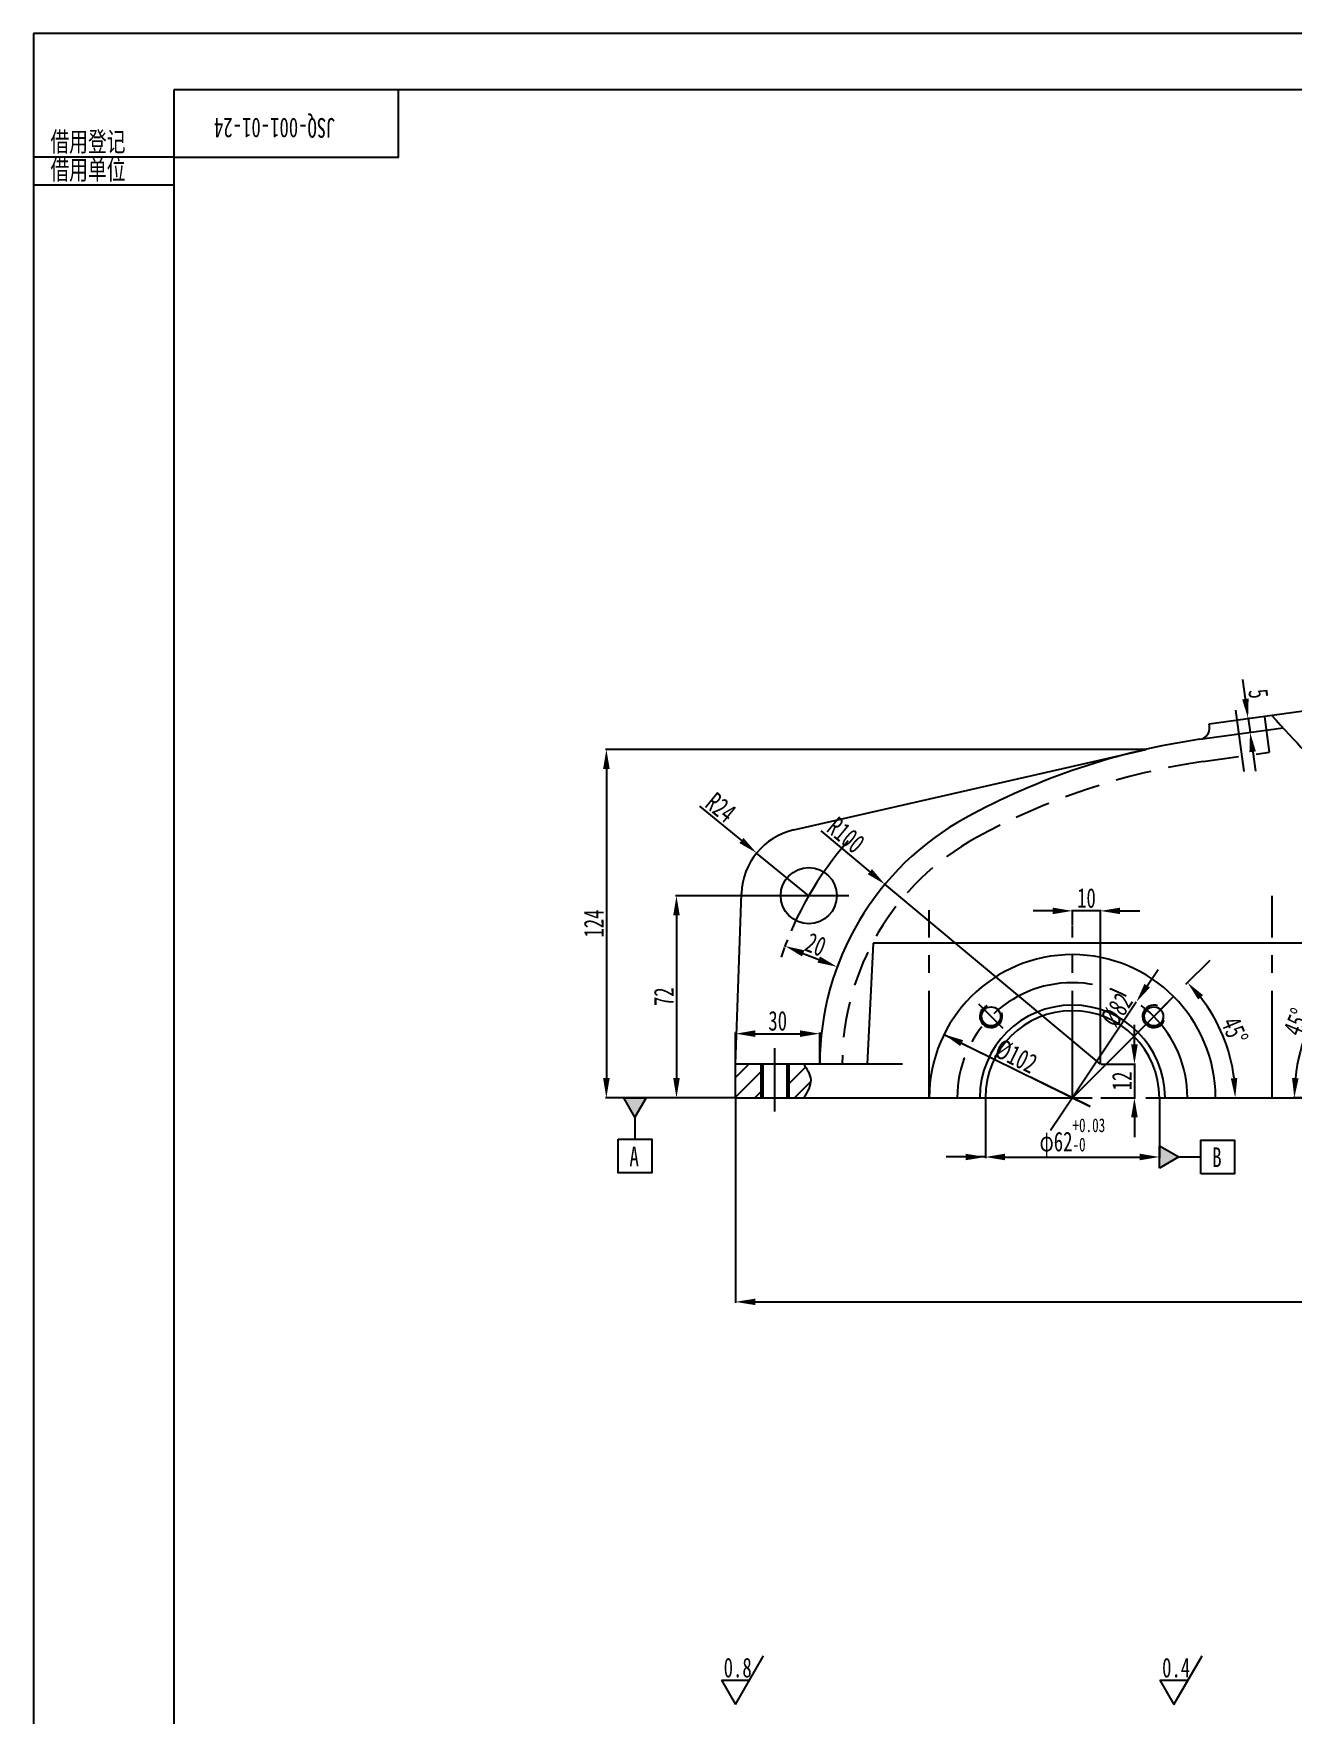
# Model space of a CAD drawing. Header units: inches. Extents: x 0 to 841, y 0 to 594.
# Drawn here: x 0.2 to 224.4, y 294.6 to 594 of the extents above; entities that cross this region are included whole.
import ezdxf

# ---------------------------------------------------------------- set-up
doc = ezdxf.new("R2010")
doc.units = ezdxf.units.IN
doc.header["$MEASUREMENT"] = 0
doc.linetypes.add('CENTER2', pattern=[28.575, 19.05, -3.175, 3.175, -3.175])
doc.linetypes.add('DASHED2', pattern=[9.525, 6.35, -3.175])
for name, color, linetype in [('中心线', 10, 'CENTER2'), ('剖面层', 4, 'Continuous'), ('文字层', 7, 'Continuous'), ('标注层', 7, 'Continuous'), ('粗实线', 5, 'Continuous'), ('细实线', 7, 'Continuous'), ('虚线', 220, 'DASHED2')]:
    doc.layers.add(name, color=color, linetype=linetype)
doc.styles.add('仿宋3.5', font='simfang.ttf', dxfattribs={"width": 0.7, "height": 3.5})
doc.dimstyles.new('Scale_1_2', dxfattribs={"dimtxt": 3.5, "dimasz": 3.5, "dimexe": 0.18, "dimexo": 0.0625, "dimgap": 0.5, "dimtad": 1, "dimdec": 0, "dimlfac": 2, "dimzin": 0, "dimdsep": 46, "dimtxsty": '仿宋3.5', "dimcen": 0.09, "dimadec": 0, "dimazin": 0, "dimtfac": 1, "dimtdec": 0, "dimtix": 1, "dimtmove": 2, "dimatfit": 3, "dimfxl": 1, "dimtolj": 1, "dimarcsym": 0})
doc.dimstyles.new('Scale_1_2_φ', dxfattribs={"dimtxt": 3.5, "dimasz": 3.5, "dimexe": 0.18, "dimexo": 0.0625, "dimgap": 0.5, "dimtad": 1, "dimtoh": 1, "dimdec": 3, "dimlfac": 2, "dimdsep": 46, "dimtxsty": '仿宋3.5', "dimcen": 0.09, "dimadec": 0, "dimazin": 2, "dimtp": 0.089, "dimtfac": 0.7, "dimtdec": 3, "dimtmove": 2, "dimatfit": 3, "dimfxl": 1, "dimarcsym": 0})

# ---------------------------------------------------------------- blocks, each defined once
blk = doc.blocks.new('*D1')
at = {"layer": 'Defpoints', "color": 0, "transparency": 16777216}
for p in [(131.13, 440.45), (114.7, 404.45), (125.23, 404.45)]:
    blk.add_point(p, dxfattribs=at)
at = {"layer": '标注层', "color": 0, "lineweight": -2, "transparency": 16777216}
for p, q in [((131.07, 440.45), (114.52, 440.45)), ((114.7, 436.95), (114.7, 407.95)), ((125.17, 404.45), (114.52, 404.45))]:
    blk.add_line(p, q, dxfattribs=at)
at = {"layer": '标注层', "color": 0, "transparency": 16777216}
for points in [[(114.12, 436.95), (115.28, 436.95), (114.7, 440.45)], [(114.12, 407.95), (115.28, 407.95), (114.7, 404.45)]]:
    blk.add_solid(points, dxfattribs=at)
at = {"layer": '标注层', "color": 0, "transparency": 16777216, "insert": (112.43, 422.45), "char_height": 3.5, "attachment_point": 5, "rotation": 90, "style": '仿宋3.5'}
blk.add_mtext('\\A1;72', dxfattribs=at)
blk = doc.blocks.new('*D2')
at = {"layer": 'Defpoints', "color": 0, "transparency": 16777216}
for p in [(198.35, 466.51), (102.21, 404.45), (125.23, 404.45)]:
    blk.add_point(p, dxfattribs=at)
at = {"layer": '标注层', "color": 0, "lineweight": -2, "transparency": 16777216}
for p, q in [((198.29, 466.51), (102.03, 466.51)), ((102.21, 463.01), (102.21, 407.95)), ((125.17, 404.45), (102.03, 404.45))]:
    blk.add_line(p, q, dxfattribs=at)
at = {"layer": '标注层', "color": 0, "transparency": 16777216}
for points in [[(101.63, 463.01), (102.8, 463.01), (102.21, 466.51)], [(101.63, 407.95), (102.8, 407.95), (102.21, 404.45)]]:
    blk.add_solid(points, dxfattribs=at)
at = {"layer": '标注层', "color": 0, "transparency": 16777216, "insert": (99.96, 435.48), "char_height": 3.5, "attachment_point": 5, "rotation": 90, "style": '仿宋3.5'}
blk.add_mtext('\\A1;124', dxfattribs=at)
blk = doc.blocks.new('*D3')
at = {"layer": 'Defpoints', "color": 0, "transparency": 16777216}
for p in [(128.98, 448.05), (138.27, 440.45)]:
    blk.add_point(p, dxfattribs=at)
at = {"layer": '标注层', "color": 0, "lineweight": -2, "transparency": 16777216}
for p, q in [((118.81, 456.37), (126.27, 450.27)), ((138.27, 440.45), (128.98, 448.05))]:
    blk.add_line(p, q, dxfattribs=at)
at = {"layer": '标注层', "color": 0, "transparency": 16777216}
blk.add_solid([(126.64, 450.72), (125.9, 449.82), (128.98, 448.05)], dxfattribs=at)
at = {"layer": '标注层', "color": 0, "transparency": 16777216, "insert": (122.61, 456.17), "char_height": 3.5, "attachment_point": 5, "rotation": 320.7179, "style": '仿宋3.5'}
blk.add_mtext('\\A1;R24', dxfattribs=at)
blk = doc.blocks.new('*D5')
at = {"layer": 'Defpoints', "color": 0, "transparency": 16777216}
for p in [(134.47, 432.62), (143.77, 428.92), (143.31, 427.78)]:
    blk.add_point(p, dxfattribs=at)
at = {"layer": '标注层', "color": 0, "lineweight": -2, "transparency": 16777216}
for p, q in [((134.45, 432.56), (133.95, 431.31)), ((137.27, 430.18), (140.06, 429.07)), ((143.74, 428.86), (143.25, 427.61))]:
    blk.add_line(p, q, dxfattribs=at)
at = {"layer": '标注层', "color": 0, "transparency": 16777216}
for points in [[(137.49, 430.72), (137.06, 429.64), (134.02, 431.48)], [(140.27, 429.62), (139.84, 428.53), (143.31, 427.78)]]:
    blk.add_solid(points, dxfattribs=at)
at = {"layer": '标注层', "color": 0, "transparency": 16777216, "insert": (139.5, 431.74), "char_height": 3.5, "attachment_point": 5, "rotation": 338.3231, "style": '仿宋3.5'}
blk.add_mtext('\\A1;20', dxfattribs=at)
blk = doc.blocks.new('*D6')
at = {"layer": 'Defpoints', "color": 0, "transparency": 16777216}
for p in [(151.83, 442.48), (190.23, 410.45)]:
    blk.add_point(p, dxfattribs=at)
at = {"layer": '标注层', "color": 0, "lineweight": -2, "transparency": 16777216}
for p, q in [((140.41, 452), (149.14, 444.72)), ((190.23, 410.45), (151.83, 442.48))]:
    blk.add_line(p, q, dxfattribs=at)
at = {"layer": '标注层', "color": 0, "transparency": 16777216}
blk.add_solid([(149.52, 445.17), (148.77, 444.27), (151.83, 442.48)], dxfattribs=at)
at = {"layer": '标注层', "color": 0, "transparency": 16777216, "insert": (144.89, 451.23), "char_height": 3.5, "attachment_point": 5, "rotation": 320.1716, "style": '仿宋3.5'}
blk.add_mtext('\\A1;R100', dxfattribs=at)
blk = doc.blocks.new('*D7')
at = {"layer": 'Defpoints', "color": 0, "transparency": 16777216}
for p in [(216.75, 472.06), (216.87, 469.55), (217.1, 469.58)]:
    blk.add_point(p, dxfattribs=at)
at = {"layer": '标注层', "color": 0, "lineweight": -2, "transparency": 16777216}
for p, q in [((216.05, 475.5), (215.57, 478.96)), ((216.69, 472.05), (216.35, 472)), ((216.52, 472.03), (216.87, 469.55)), ((217.03, 469.57), (216.69, 469.52)), ((217.35, 466.08), (217.82, 462.61))]:
    blk.add_line(p, q, dxfattribs=at)
at = {"layer": '标注层', "color": 0, "transparency": 16777216}
for points in [[(216.62, 475.58), (215.47, 475.42), (216.52, 472.03)], [(217.92, 466.16), (216.77, 466), (216.87, 469.55)]]:
    blk.add_solid(points, dxfattribs=at)
at = {"layer": '标注层', "color": 0, "transparency": 16777216, "insert": (218.37, 476.42), "char_height": 3.5, "attachment_point": 5, "rotation": 277.8601, "style": '仿宋3.5'}
blk.add_mtext('\\A1;5', dxfattribs=at)
blk = doc.blocks.new('*D11')
at = {"layer": 'Defpoints', "color": 0, "transparency": 16777216}
for p in [(169.73, 404.45), (200.73, 404.45), (200.73, 393.9)]:
    blk.add_point(p, dxfattribs=at)
at = {"layer": '标注层', "color": 0, "lineweight": -2, "transparency": 16777216}
for p, q in [((169.73, 404.39), (169.73, 393.72)), ((200.73, 404.39), (200.73, 393.72)), ((173.23, 393.9), (197.23, 393.9))]:
    blk.add_line(p, q, dxfattribs=at)
at = {"layer": '标注层', "color": 0, "transparency": 16777216}
for points in [[(173.23, 394.49), (173.23, 393.32), (169.73, 393.9)], [(197.23, 394.49), (197.23, 393.32), (200.73, 393.9)]]:
    blk.add_solid(points, dxfattribs=at)
at = {"layer": '标注层', "color": 0, "transparency": 16777216, "insert": (185.23, 397.37), "char_height": 3.5, "attachment_point": 5, "style": '仿宋3.5'}
blk.add_mtext('φ62{\\H2.45;\\S+0.03^ -0;}', dxfattribs=at)
blk = doc.blocks.new('*D17')
at = {"layer": 'Defpoints', "color": 0, "transparency": 16777216}
for p in [(140.23, 415.87), (125.23, 410.45), (140.23, 410.45)]:
    blk.add_point(p, dxfattribs=at)
at = {"layer": '标注层', "color": 0, "lineweight": -2, "transparency": 16777216}
for p, q in [((125.23, 410.52), (125.23, 416.05)), ((128.73, 415.87), (136.73, 415.87)), ((140.23, 410.52), (140.23, 416.05))]:
    blk.add_line(p, q, dxfattribs=at)
at = {"layer": '标注层', "color": 0, "transparency": 16777216}
for points in [[(128.73, 416.46), (128.73, 415.29), (125.23, 415.87)], [(136.73, 416.46), (136.73, 415.29), (140.23, 415.87)]]:
    blk.add_solid(points, dxfattribs=at)
at = {"layer": '标注层', "color": 0, "transparency": 16777216, "insert": (132.73, 418.14), "char_height": 3.5, "attachment_point": 5, "style": '仿宋3.5'}
blk.add_mtext('\\A1;30', dxfattribs=at)
blk = doc.blocks.new('*D18')
at = {"layer": 'Defpoints', "color": 0, "transparency": 16777216}
for p in [(125.23, 404.45), (447.73, 404.45), (447.73, 368.1)]:
    blk.add_point(p, dxfattribs=at)
at = {"layer": '标注层', "color": 0, "lineweight": -2, "transparency": 16777216}
for p, q in [((125.23, 404.39), (125.23, 367.92)), ((447.73, 404.39), (447.73, 367.92)), ((128.73, 368.1), (444.23, 368.1))]:
    blk.add_line(p, q, dxfattribs=at)
at = {"layer": '标注层', "color": 0, "transparency": 16777216}
for points in [[(128.73, 368.68), (128.73, 367.52), (125.23, 368.1)], [(444.23, 368.68), (444.23, 367.52), (447.73, 368.1)]]:
    blk.add_solid(points, dxfattribs=at)
at = {"layer": '标注层', "color": 0, "transparency": 16777216, "insert": (286.48, 370.37), "char_height": 3.5, "attachment_point": 5, "style": '仿宋3.5'}
blk.add_mtext('\\A1;645', dxfattribs=at)
blk = doc.blocks.new('*D30')
at = {"layer": 'Defpoints', "color": 0, "transparency": 16777216}
for p in [(196.61, 421.5), (183.27, 401.53), (183.27, 401.53)]:
    blk.add_point(p, dxfattribs=at)
at = {"layer": '标注层', "color": 0, "lineweight": -2, "transparency": 16777216}
for p, q in [((198.56, 424.41), (200.5, 427.32)), ((196.61, 421.5), (183.27, 401.53)), ((183.27, 401.53), (181.33, 398.62))]:
    blk.add_line(p, q, dxfattribs=at)
at = {"layer": '标注层', "color": 0, "transparency": 16777216}
blk.add_solid([(198.07, 424.74), (199.04, 424.09), (196.61, 421.5)], dxfattribs=at)
at = {"layer": '标注层', "color": 0, "transparency": 16777216, "insert": (193.16, 420.09), "char_height": 3.5, "attachment_point": 5, "rotation": 56.2698, "style": '仿宋3.5'}
blk.add_mtext('%%C82', dxfattribs=at)
blk = doc.blocks.new('_None')
blk = doc.blocks.new('*D31')
at = {"layer": 'Defpoints', "color": 0, "transparency": 16777216}
for p in [(162.36, 415.74), (188.39, 402.9), (188.39, 402.9)]:
    blk.add_point(p, dxfattribs=at)
at = {"layer": '标注层', "color": 0, "lineweight": -2, "transparency": 16777216}
for p, q in [((165.5, 414.19), (170.6, 411.67)), ((188.39, 402.9), (177.86, 408.09))]:
    blk.add_line(p, q, dxfattribs=at)
at = {"layer": '标注层', "color": 0, "transparency": 16777216}
blk.add_solid([(165.76, 414.71), (165.24, 413.67), (162.36, 415.74)], dxfattribs=at)
at = {"layer": '标注层', "color": 0, "transparency": 16777216, "insert": (175.18, 411.81), "char_height": 3.5, "attachment_point": 5, "rotation": 333.7328, "style": '仿宋3.5'}
blk.add_mtext('%%c102', dxfattribs=at)
blk = doc.blocks.new('*D60')
at = {"layer": 'Defpoints', "color": 0, "transparency": 16777216}
for p in [(209.75, 428.97), (213.25, 411.96), (169.73, 404.45), (185.23, 404.45), (200.73, 404.45)]:
    blk.add_point(p, dxfattribs=at)
at = {"layer": '标注层', "color": 0, "lineweight": -2, "transparency": 16777216}
blk.add_line((200.79, 404.45), (214.42, 404.45), dxfattribs=at)
blk.add_arc((185.23, 404.45), 29.01, 6.9164, 38.0836, dxfattribs=at)
at = {"layer": '标注层', "color": 0, "transparency": 16777216}
for points in [[(207.63, 421.96), (208.5, 422.74), (205.74, 424.97)], [(214.61, 407.98), (213.45, 407.91), (214.24, 404.45)]]:
    blk.add_solid(points, dxfattribs=at)
at = {"layer": '标注层', "color": 0, "transparency": 16777216, "insert": (214.13, 416.42), "char_height": 3.5, "attachment_point": 5, "rotation": 292.5, "style": '仿宋3.5'}
blk.add_mtext('\\A1;45°', dxfattribs=at)
blk = doc.blocks.new('*D61')
at = {"layer": 'Defpoints', "color": 0, "transparency": 16777216}
for p in [(239.42, 422.76), (229.18, 420.94), (239.73, 404.45), (257.73, 404.45), (275.73, 404.45)]:
    blk.add_point(p, dxfattribs=at)
at = {"layer": '标注层', "color": 0, "lineweight": -2, "transparency": 16777216}
for p, q in [((239.38, 422.81), (234.29, 427.89)), ((239.67, 404.45), (224.58, 404.45))]:
    blk.add_line(p, q, dxfattribs=at)
blk.add_arc((257.73, 404.45), 32.97, 141.0856, 173.9144, dxfattribs=at)
at = {"layer": '标注层', "color": 0, "transparency": 16777216}
for points in [[(231.64, 425.55), (232.51, 424.77), (234.42, 427.77)], [(225.53, 407.92), (224.36, 407.98), (224.76, 404.45)]]:
    blk.add_solid(points, dxfattribs=at)
at = {"layer": '标注层', "color": 0, "transparency": 16777216, "insert": (225.17, 417.94), "char_height": 3.5, "attachment_point": 5, "rotation": 67.5, "style": '仿宋3.5'}
blk.add_mtext('\\A1;45°', dxfattribs=at)
blk = doc.blocks.new('*D63')
at = {"layer": 'Defpoints', "color": 0, "transparency": 16777216}
for p in [(185.23, 437.74), (185.23, 435.04), (190.23, 410.45)]:
    blk.add_point(p, dxfattribs=at)
at = {"layer": '标注层', "color": 0, "lineweight": -2, "transparency": 16777216}
for p, q in [((181.73, 437.74), (178.23, 437.74)), ((185.23, 435.11), (185.23, 437.92)), ((190.23, 437.74), (185.23, 437.74)), ((190.23, 410.52), (190.23, 437.92)), ((193.73, 437.74), (197.23, 437.74))]:
    blk.add_line(p, q, dxfattribs=at)
at = {"layer": '标注层', "color": 0, "transparency": 16777216}
for points in [[(181.73, 438.32), (181.73, 437.16), (185.23, 437.74)], [(193.73, 438.32), (193.73, 437.16), (190.23, 437.74)]]:
    blk.add_solid(points, dxfattribs=at)
at = {"layer": '标注层', "color": 0, "transparency": 16777216, "insert": (187.73, 440.01), "char_height": 3.5, "attachment_point": 5, "style": '仿宋3.5'}
blk.add_mtext('\\A1;10', dxfattribs=at)
blk = doc.blocks.new('*D64')
at = {"layer": 'Defpoints', "color": 0, "transparency": 16777216}
for p in [(190.23, 410.45), (190.23, 404.45), (196.28, 404.45)]:
    blk.add_point(p, dxfattribs=at)
at = {"layer": '标注层', "color": 0, "lineweight": -2, "transparency": 16777216}
for p, q in [((196.28, 413.95), (196.28, 417.45)), ((190.29, 410.45), (196.46, 410.45)), ((196.28, 410.45), (196.28, 404.45)), ((190.29, 404.45), (196.46, 404.45)), ((196.28, 400.95), (196.28, 397.45))]:
    blk.add_line(p, q, dxfattribs=at)
at = {"layer": '标注层', "color": 0, "transparency": 16777216}
for points in [[(195.69, 413.95), (196.86, 413.95), (196.28, 410.45)], [(195.69, 400.95), (196.86, 400.95), (196.28, 404.45)]]:
    blk.add_solid(points, dxfattribs=at)
at = {"layer": '标注层', "color": 0, "transparency": 16777216, "insert": (194.03, 407.45), "char_height": 3.5, "attachment_point": 5, "rotation": 90, "style": '仿宋3.5'}
blk.add_mtext('\\A1;12', dxfattribs=at)

msp = doc.modelspace()

# ---------------------------------------------------------------- hatches: boundary and pattern name
at = {"layer": '剖面层'}
h = msp.add_hatch(dxfattribs=at)
h.set_pattern_fill('ANSI31', color=256, scale=20)
h.paths.add_polyline_path([(129.72946, 410.45384), (125.22946, 410.45384), (125.22946, 404.45384), (129.72946, 404.45384)])
h.paths.add_polyline_path([(130.10446, 410.45384), (129.72946, 410.45384), (129.72946, 404.45384), (130.10446, 404.45384)])
h.paths.add_polyline_path([(134.72946, 410.45384), (134.35446, 410.45384), (134.35446, 404.45384), (134.72946, 404.45384)])
edge = h.paths.add_edge_path()
edge.add_spline(control_points=[(137.36363, 404.45384), (138.01162, 405.525), (139.23883, 407.55368), (137.96491, 409.52391), (137.36363, 410.45384)], knot_values=[0, 0, 0, 0, 3.431642552, 6.499186233, 6.499186233, 6.499186233, 6.499186233], degree=3, periodic=0)
edge.add_line((137.36363, 410.45384), (134.72946, 410.45384))
edge.add_line((134.72946, 410.45384), (134.72946, 404.45384))
edge.add_line((134.72946, 404.45384), (137.36363, 404.45384))
h.paths.add_polyline_path([(339.46327, 482.43201, -0.034313288), (350.22946, 483.17173), (350.22946, 487.17173, 0.034296462), (338.92171, 486.39519), (320.86209, 483.90299, -0.414213562), (318.60746, 485.61081), (318.53908, 486.1063), (313.58602, 485.42279), (314.47503, 478.9826)])
h.paths.add_polyline_path([(313.58602, 485.42279), (308.63296, 484.73928), (309.52173, 478.29884), (314.47503, 478.9826)])
h.paths.add_polyline_path([(350.22946, 487.17173), (350.22946, 483.17173, -0.414213562), (428.94736, 404.45384), (437.97946, 404.45384), (437.97946, 409.95384), (435.22946, 409.95384), (435.22946, 410.45384), (434.56879, 410.45384, -0.38677765), (432.57773, 412.26498, 0.38677765)])
edge = h.paths.add_edge_path(flags=17)
edge.add_spline(control_points=[(397.97773, 410.45384), (397.83064, 411.24236), (396.75029, 414.17316), (396.38172, 421.14712), (400.79982, 427.0149), (398.98279, 430.53008), (398.47946, 431.50379)], knot_values=[0, 0, 0, 0, 5.403763037, 21.688429617, 38.08399628, 44.365670284, 44.365670284, 44.365670284, 44.365670284], degree=3, periodic=0)
edge.add_line((398.47946, 431.50379), (394.60446, 431.50379))
edge.add_line((394.60446, 431.50379), (394.60446, 404.45384))
edge.add_line((394.60446, 404.45384), (397.48719, 404.45384))
edge.add_spline(control_points=[(397.48719, 404.45384), (398.01932, 406.59424), (398.30996, 408.67278), (397.97773, 410.45384)], knot_values=[44.365670284, 44.365670284, 44.365670284, 44.365670284, 56.571233546, 56.571233546, 56.571233546, 56.571233546], degree=3, periodic=0)
edge = h.paths.add_edge_path(flags=17)
edge.add_line((385.85446, 431.50379), (381.97946, 431.50379))
edge.add_line((381.97946, 431.50379), (381.97946, 432.00379))
edge.add_line((381.97946, 432.00379), (381.19365, 432.00379))
edge.add_spline(control_points=[(381.19365, 432.00379), (380.94018, 431.53424), (380.71437, 431.05645), (380.53035, 430.56621)], knot_values=[6.251690243, 6.251690243, 6.251690243, 6.251690243, 9.44891892, 9.44891892, 9.44891892, 9.44891892], degree=3, periodic=0)
edge.add_spline(control_points=[(380.53035, 430.56621), (380.43139, 430.30257), (379.82271, 428.43006), (379.92618, 426.10895), (380.07953, 424.13722), (380.09863, 423.90445)], knot_values=[9.44891892, 9.44891892, 9.44891892, 9.44891892, 11.168376247, 21.496395386, 22.883348348, 22.883348348, 22.883348348, 22.883348348], degree=3, periodic=0)
edge.add_spline(control_points=[(380.09863, 423.90445), (380.10691, 423.80353), (380.11537, 423.70274), (380.12402, 423.60207)], knot_values=[22.883348348, 22.883348348, 22.883348348, 22.883348348, 23.484638473, 23.484638473, 23.484638473, 23.484638473], degree=3, periodic=0)
edge.add_spline(control_points=[(380.12402, 423.60207), (380.15617, 423.22764), (380.19087, 422.85485), (380.22838, 422.4834)], knot_values=[23.484638473, 23.484638473, 23.484638473, 23.484638473, 25.720990235, 25.720990235, 25.720990235, 25.720990235], degree=3, periodic=0)
edge.add_spline(control_points=[(380.22838, 422.4834), (380.25094, 422.26), (380.27452, 422.03709), (380.29918, 421.8146)], knot_values=[25.720990235, 25.720990235, 25.720990235, 25.720990235, 27.065945022, 27.065945022, 27.065945022, 27.065945022], degree=3, periodic=0)
edge.add_spline(control_points=[(380.29918, 421.8146), (380.35704, 421.29256), (380.42084, 420.77283), (380.49136, 420.25454)], knot_values=[27.065945022, 27.065945022, 27.065945022, 27.065945022, 30.221603222, 30.221603222, 30.221603222, 30.221603222], degree=3, periodic=0)
edge.add_spline(control_points=[(380.49136, 420.25454), (380.56329, 419.72578), (381.07865, 416.28297), (382.38384, 411.02499), (383.49437, 406.2935), (383.92026, 404.45384)], knot_values=[30.221603222, 30.221603222, 30.221603222, 30.221603222, 33.441062389, 51.243773265, 62.572140717, 62.572140717, 62.572140717, 62.572140717], degree=3, periodic=0)
edge.add_line((383.92026, 404.45384), (385.85446, 404.45384))
edge.add_line((385.85446, 404.45384), (385.85446, 431.50379))
h.paths.add_polyline_path([(447.72946, 410.45384), (446.22946, 410.45384), (446.22946, 409.95384), (443.47946, 409.95384), (443.47946, 404.45384), (447.72946, 404.45384)])
edge = h.paths.add_edge_path()
edge.add_spline(control_points=[(604.38229, 404.45384), (604.28927, 406.55609), (604.47139, 408.53036), (604.76271, 410.45384)], knot_values=[76.130848115, 76.130848115, 76.130848115, 76.130848115, 88.156433896, 88.156433896, 88.156433896, 88.156433896], degree=3, periodic=0)
edge.add_line((604.76271, 410.45384), (602.38779, 410.45384))
edge.add_line((602.38779, 410.45384), (602.26779, 404.45384))
edge.add_line((602.26779, 404.45384), (604.38229, 404.45384))
edge = h.paths.add_edge_path()
edge.add_line((597.76779, 410.45384), (596.35962, 410.45384))
edge.add_spline(control_points=[(596.35962, 410.45384), (596.35767, 409.94262), (596.33717, 407.91516), (596.24199, 405.99434), (596.13901, 404.45384)], knot_values=[6.623246075, 6.623246075, 6.623246075, 6.623246075, 9.707189711, 18.963628819, 18.963628819, 18.963628819, 18.963628819], degree=3, periodic=0)
edge.add_line((596.13901, 404.45384), (597.88779, 404.45384))
edge.add_line((597.88779, 404.45384), (597.76779, 410.45384))
edge = h.paths.add_edge_path()
edge.add_line((622.32779, 409.95384), (619.57779, 409.95384))
edge.add_line((619.57779, 409.95384), (619.57779, 410.45384))
edge.add_line((619.57779, 410.45384), (616.56182, 410.45384))
edge.add_spline(control_points=[(616.56182, 410.45384), (616.43899, 409.21294), (616.38814, 407.20925), (616.91839, 405.19451), (617.20037, 404.45384)], knot_values=[5.152382672, 5.152382672, 5.152382672, 5.152382672, 12.613625091, 17.183291699, 17.183291699, 17.183291699, 17.183291699], degree=3, periodic=0)
edge.add_line((617.20037, 404.45384), (622.32779, 404.45384))
edge.add_line((622.32779, 404.45384), (622.32779, 409.95384))
edge = h.paths.add_edge_path()
edge.add_spline(control_points=[(634.20526, 404.45384), (634.26528, 405.41474), (634.24978, 407.63578), (635.23454, 409.48422), (635.9135, 410.45384)], knot_values=[60.295990097, 60.295990097, 60.295990097, 60.295990097, 65.978269674, 72.975907085, 72.975907085, 72.975907085, 72.975907085], degree=3, periodic=0)
edge.add_line((635.9135, 410.45384), (630.57779, 410.45384))
edge.add_line((630.57779, 410.45384), (630.57779, 409.95384))
edge.add_line((630.57779, 409.95384), (627.82779, 409.95384))
edge.add_line((627.82779, 409.95384), (627.82779, 404.45384))
edge.add_line((627.82779, 404.45384), (634.20526, 404.45384))
h.paths.add_polyline_path([(717.32779, 444.45384), (695.72791, 445.53383, -0.399655643), (693.82779, 447.53134), (693.82779, 481.17173, 0.414213562), (687.82779, 487.17173), (650.07779, 487.17173), (650.07779, 483.17173), (687.82779, 483.17173, -0.414213562), (689.82779, 481.17173), (689.82779, 434.45384), (716.32779, 434.45384), (717.32779, 435.45384), (717.32779, 437.45384), (710.95279, 437.45384), (710.95279, 437.75384), (707.95279, 437.75384), (706.97129, 439.45384), (707.95279, 441.15384), (710.95279, 441.15384), (710.95279, 441.45384), (717.32779, 441.45384)])
h.paths.add_polyline_path([(717.32779, 441.45384), (710.95279, 441.45384), (710.95279, 441.15384), (717.32779, 441.15384)], flags=17)
h.paths.add_polyline_path([(717.32779, 437.75384), (710.95279, 437.75384), (710.95279, 437.45384), (717.32779, 437.45384)], flags=17)
h.paths.add_polyline_path([(576.29048, 305.53681, 0.399655643), (575.34041, 306.53556), (571.39035, 306.73306, 0.428922899), (569.29048, 304.73556), (569.29048, 302.58806), (576.29048, 302.58806)])
h.paths.add_polyline_path([(576.29048, 302.58806), (569.29048, 302.58806), (569.29048, 300.44056, 0.428922899), (571.39035, 298.44305), (575.34041, 298.64055, 0.399655643), (576.29048, 299.63931)])
edge = h.paths.add_edge_path()
edge.add_arc((557.29048, 305.43556), 2, 0, 87.1375948)
edge.add_line((557.39035, 307.43306), (556.1906, 307.49305))
edge.add_arc((556.29048, 309.49056), 2, 180, 267.1375948, ccw=False)
edge.add_line((554.29048, 309.49056), (554.29048, 317.84292))
edge.add_spline(control_points=[(554.29048, 317.84292), (553.65299, 317.78606), (552.32182, 317.61852), (550.98033, 317.3339), (550.29048, 317.15244)], knot_values=[26.328238836, 26.328238836, 26.328238836, 26.328238836, 30.110208252, 34.19985668, 34.19985668, 34.19985668, 34.19985668], degree=3, periodic=0)
edge.add_line((550.29048, 317.15244), (550.29048, 302.58806))
edge.add_line((550.29048, 302.58806), (559.29048, 302.58806))
edge.add_line((559.29048, 302.58806), (559.29048, 305.43556))
edge = h.paths.add_edge_path()
edge.add_line((556.1906, 297.68306), (557.39035, 297.74305))
edge.add_arc((557.29048, 299.74056), 2, 272.8624052, 360)
edge.add_line((559.29048, 299.74056), (559.29048, 302.58806))
edge.add_line((559.29048, 302.58806), (550.29048, 302.58806))
edge.add_line((550.29048, 302.58806), (550.29048, 286.5075))
edge.add_spline(control_points=[(550.29048, 286.5075), (551.55953, 286.0683), (552.90154, 285.76775), (554.29048, 285.55637)], knot_values=[110.999223939, 110.999223939, 110.999223939, 110.999223939, 119.19498829, 119.19498829, 119.19498829, 119.19498829], degree=3, periodic=0)
edge.add_line((554.29048, 285.55637), (554.29048, 295.68556))
edge.add_arc((556.29048, 295.68556), 2, 92.8624052, 180, ccw=False)
at = {"layer": '标注层'}
h = msp.add_hatch(color=256, dxfattribs=at)
h.dxf.hatch_style = 1
h.paths.add_polyline_path([(109.30426, 404.45384), (105.30426, 404.45384), (107.30426, 400.98974)])
h = msp.add_hatch(color=256, dxfattribs=at)
h.dxf.hatch_style = 1
h.paths.add_polyline_path([(200.72946, 395.90321), (200.72946, 391.90321), (204.19357, 393.90321)])

# ---------------------------------------------------------------- linework, layer by layer
at = {"layer": '中心线'}
for p, q in [((214.28848, 473.46442), (215.79279, 462.56777)), ((131.1305, 440.45384), (145.40538, 440.45384)), ((220.84232, 404.45384), (220.84232, 440.41446)), ((159.72946, 404.45384), (159.72946, 437.84577)), ((185.22946, 404.45384), (185.22946, 435.0433)), ((185.22946, 404.45384), (209.74843, 428.97281)), ((172.91189, 416.77141), (168.55566, 421.12764)), ((197.1717, 416.39607), (202.27861, 421.50298)), ((132.22946, 402.01287), (132.22946, 413.30339)), ((169.72946, 404.45384), (200.72946, 404.45384))]:
    msp.add_line(p, q, dxfattribs=at)
for centre, radius, start, end in [((190.22946, 410.45384), 60, 138.521659, 161.478341), ((185.22946, 404.45384), 20.5, 0, 180)]:
    msp.add_arc(centre, radius, start, end, dxfattribs=at)
at = {"layer": '标注层'}
for p, q in [((196.61275, 421.50291), (183.27452, 401.52585)), ((162.3626, 415.73908), (188.38656, 402.89575)), ((107.30426, 400.98974), (107.30426, 397.06121)), ((204.19357, 393.90321), (208.12209, 393.90321))]:
    msp.add_line(p, q, dxfattribs=at)
for points in [[(105.30426, 404.45384), (109.30426, 404.45384), (107.30426, 400.98974)], [(104.30426, 397.06121), (110.30426, 397.06121), (110.30426, 391.06121), (104.30426, 391.06121)], [(200.72946, 391.90321), (200.72946, 395.90321), (204.19357, 393.90321)], [(208.12209, 390.90321), (208.12209, 396.90321), (214.12209, 396.90321), (214.12209, 390.90321)]]:
    msp.add_lwpolyline(points, close=True, dxfattribs=at)
at = {"layer": '粗实线'}
for p, q in [((25.1792, 584.00067), (25.1792, 10.00067)), ((831.1792, 584.00067), (25.1792, 584.00067)), ((209.57175, 471.06901), (318.53908, 486.1063)), ((207.95216, 468.31578), (222.76387, 470.36058)), ((209.64093, 470.56769), (209.57175, 471.06901)), ((135.59155, 452.15157), (198.35178, 466.51082)), ((125.22946, 410.45384), (126.27503, 440.86615)), ((149.72946, 432.00379), (148.65197, 410.45384)), ((252.72946, 432.00379), (149.72946, 432.00379)), ((154.96386, 410.45384), (125.22946, 410.45384)), ((125.22946, 404.45384), (125.22946, 410.45384)), ((130.10446, 410.45384), (130.10446, 404.45384)), ((134.35446, 410.45384), (134.35446, 404.45384)), ((125.22946, 404.45384), (169.72946, 404.45384)), ((200.72946, 404.45384), (239.72946, 404.45384))]:
    msp.add_line(p, q, dxfattribs=at)
msp.add_lwpolyline([(25.1792, 572.00067), (65.1792, 572.00067), (65.1792, 584.00067)], dxfattribs=at)
for centre, radius in [((138.26794, 440.45384), 5), ((170.73378, 418.94953), 1.7), ((199.72515, 418.94953), 1.7)]:
    msp.add_circle(centre, radius, dxfattribs=at)
for centre, radius, start, end in [((207.65971, 470.29428), 2, 278.4084646, 7.8570905), ((226.23081, 344.65944), 125, 98.4084646, 118.6865749), ((138.26794, 440.45384), 12, 102.8871962, 178.0309731), ((190.22946, 410.45384), 50, 118.6865749, 180), ((185.22946, 404.45384), 25.5, 360, 180), ((185.22946, 404.45384), 16.5, 0, 180), ((185.22946, 404.45384), 15.5, 0, 180)]:
    msp.add_arc(centre, radius, start, end, dxfattribs=at)
at = {"layer": '细实线'}
for p, q in [((841.1792, 594.00067), (0.1792, 594.00067)), ((0.1792, 594.00067), (0.1792, 0.00067)), ((25.1792, 572.00067), (0.1792, 572.00067)), ((25.1792, 567.00067), (0.1792, 567.00067)), ((129.72946, 410.45384), (129.72946, 404.45384)), ((134.72946, 410.45384), (134.72946, 404.45384)), ((125.22016, 296.37143), (130.22016, 305.03168)), ((203.32439, 296.37143), (208.32439, 305.03168)), ((122.72016, 300.70156), (125.22016, 296.37143)), ((122.72016, 300.70156), (127.72016, 300.70156)), ((200.82439, 300.70156), (203.32439, 296.37143)), ((200.82439, 300.70156), (205.82439, 300.70156))]:
    msp.add_line(p, q, dxfattribs=at)
for centre, start, end in [((170.73378, 418.94953), 110, 20), ((199.72515, 418.94953), 70, 340)]:
    msp.add_arc(centre, 2, start, end, dxfattribs=at)
msp.add_open_spline([(220.7261, 472.60829), (225.15082, 467.75214), (234.56943, 456.63123), (262.35252, 466.75718), (296.51745, 459.95824), (341.74658, 459.15943), (372.28577, 451.6424), (406.03544, 449.91446), (408.96166, 425.73758), (410.00203, 413.10998), (410.66515, 404.45384)], degree=3, knots=[20.356558603, 20.356558603, 20.356558603, 20.356558603, 45.715674259, 95.651250456, 207.111484724, 277.248875206, 356.117182488, 413.527492237, 437.03018537, 490.46301146, 490.46301146, 490.46301146, 490.46301146], dxfattribs=at)
msp.add_spline([(137.36363, 410.45384), (138.61027, 407.65103), (137.36363, 404.45384)], degree=3, dxfattribs=at)
at = {"layer": '虚线'}
msp.add_line((220.3675, 465.99187), (219.47787, 472.43603), dxfattribs=at)
msp.add_lwpolyline([(144.22946, 410.45384, -0.274101064), (168.14864, 450.80774, -0.088711568), (208.53708, 464.35878), (220.3675, 465.99187)], format="xyb", dxfattribs=at)

# ---------------------------------------------------------------- texts
at = {"layer": '文字层', "lineweight": 50, "style": '仿宋3.5', "width": 0.7}
msp.add_text('JSQ-001-01-24', height=3.5, rotation=180, dxfattribs=at).set_placement((53.97627, 578.95239))
at = {"layer": '标注层', "style": '仿宋3.5', "width": 0.7}
for s, p in [('A', (106.3275, 392.26967)), ('B', (210.14533, 392.11167))]:
    msp.add_text(s, height=3.5, dxfattribs=at).set_placement(p)
at = {"layer": '细实线', "style": '仿宋3.5', "width": 0.7}
for s, p in [('借用登记', (3.1792, 573.00067)), ('借用单位', (3.1792, 568.00067))]:
    msp.add_text(s, height=3.5, dxfattribs=at).set_placement(p)
at = {"layer": '细实线', "char_height": 3.5, "width": 10.3739479, "attachment_point": 1, "style": '仿宋3.5'}
for s, insert in [('{\\fSimSun|b0|i0|c134|p2;0.8}', (123.10472, 304.7034)), ('{\\fSimSun|b0|i0|c134|p2;0.4}', (201.20895, 304.7034))]:
    msp.add_mtext(s, dxfattribs=dict(at, insert=insert))

# ---------------------------------------------------------------- dimensions: what is measured, and where the dimension line sits
at = {"layer": '标注层'}
dim = msp.add_linear_dim(base=(216.86709, 469.54651), p1=(216.75409, 472.06016), p2=(217.09673, 469.57821), angle=277.8601495, dimstyle='Scale_1_2', dxfattribs=at)
dim.commit()
dim.dimension.update_dxf_attribs({"geometry": '*D7', "text_midpoint": (218.37475, 476.4194), "dimtype": 161})
for base, p1, p2, picture, middle in [((102.2133, 404.45384), (198.35178, 466.51082), (125.22946, 404.45384), '*D2', (99.9633, 435.48233)), ((114.69921, 404.45384), (131.1305, 440.45384), (125.22946, 404.45384), '*D1', (112.42921, 422.45384)), ((196.27549, 404.45384), (190.22946, 410.45384), (190.22946, 404.45384), '*D64', (194.02549, 407.45384))]:
    dim = msp.add_linear_dim(base=base, p1=p1, p2=p2, angle=90, dimstyle='Scale_1_2', dxfattribs=at)
    dim.commit()
    dim.dimension.update_dxf_attribs({"geometry": picture, "text_midpoint": middle})
for center, mpoint, picture, middle in [((138.26794, 440.45384), (128.97949, 448.05151), '*D3', (122.61027, 456.16818)), ((190.22946, 410.45384), (151.83114, 442.47834), '*D6', (144.8858, 451.22666))]:
    dim = msp.add_radius_dim(center=center, mpoint=mpoint, dimstyle='Scale_1_2', dxfattribs=at)
    dim.commit()
    dim.dimension.update_dxf_attribs({"geometry": picture, "text_midpoint": middle})
for base, p1, p2, picture, middle in [((185.22946, 437.73953), (190.22946, 410.45384), (185.22946, 435.0433), '*D63', (187.72946, 440.00953)), ((140.22946, 415.87459), (125.22946, 410.45384), (140.22946, 410.45384), '*D17', (132.72946, 418.14459)), ((447.72946, 368.0984), (125.22946, 404.45384), (447.72946, 404.45384), '*D18', (286.47946, 370.3684))]:
    dim = msp.add_linear_dim(base=base, p1=p1, p2=p2, dimstyle='Scale_1_2', dxfattribs=at)
    dim.commit()
    dim.dimension.update_dxf_attribs({"geometry": picture, "text_midpoint": middle})
dim = msp.add_aligned_dim(p1=(134.47257, 432.61617), p2=(143.76539, 428.92245), distance=-1.22784, dimstyle='Scale_1_2', dxfattribs=at)
dim.commit()
dim.dimension.update_dxf_attribs({"geometry": '*D5', "text_midpoint": (139.50393, 431.73778)})
for base, line1, line2, picture, middle in [((213.25265, 411.96263), ((169.72946, 404.45384), (200.72946, 404.45384)), ((185.22946, 404.45384), (209.74843, 428.97281)), '*D60', (214.13002, 416.42484)), ((229.17841, 420.9378), ((239.72946, 404.45384), (275.72946, 404.45384)), ((257.72946, 404.45384), (239.42247, 422.76083)), '*D61', (225.17387, 417.93881))]:
    dim = msp.add_angular_dim_2l(base=base, line1=line1, line2=line2, dimstyle='Scale_1_2', dxfattribs=at)
    dim.commit()
    dim.dimension.update_dxf_attribs({"geometry": picture, "text_midpoint": middle})
for base, p1, p2, angle, text, picture, middle in [((183.27452, 401.52585), (196.61275, 421.50291), (183.27452, 401.52585), 236.2698458, '%%C82', '*D30', (193.15654, 420.09002)), ((188.38656, 402.89575), (162.3626, 415.73908), (188.38656, 402.89575), 333.7327602, '%%c102', '*D31', (175.1833, 411.81159))]:
    dim = msp.add_linear_dim(base=base, p1=p1, p2=p2, angle=angle, text=text, dimstyle='Scale_1_2_φ', override={"dimpost": 'φ<>', "dimblk2": 'None', "dimsah": 1, "dimse1": 1, "dimse2": 1}, dxfattribs=at)
    dim.commit()
    dim.dimension.update_dxf_attribs({"geometry": picture, "text_midpoint": middle, "dimtype": 161})
dim = msp.add_linear_dim(base=(200.72946, 393.90321), p1=(169.72946, 404.45384), p2=(200.72946, 404.45384), dimstyle='Scale_1_2_φ', override={"dimpost": 'φ<>', "dimtol": 1, "dimtp": 0.03, "dimtm": 1e-09}, dxfattribs=at)
dim.commit()
dim.dimension.update_dxf_attribs({"geometry": '*D11', "text_midpoint": (185.22946, 397.36854)})

# ---------------------------------------------------------------- leaders
msp.add_leader([(169.72946, 393.90321), (162.7218, 393.90321)], dimstyle='Scale_1_2', dxfattribs=at)

doc.saveas('drawing.dxf')
